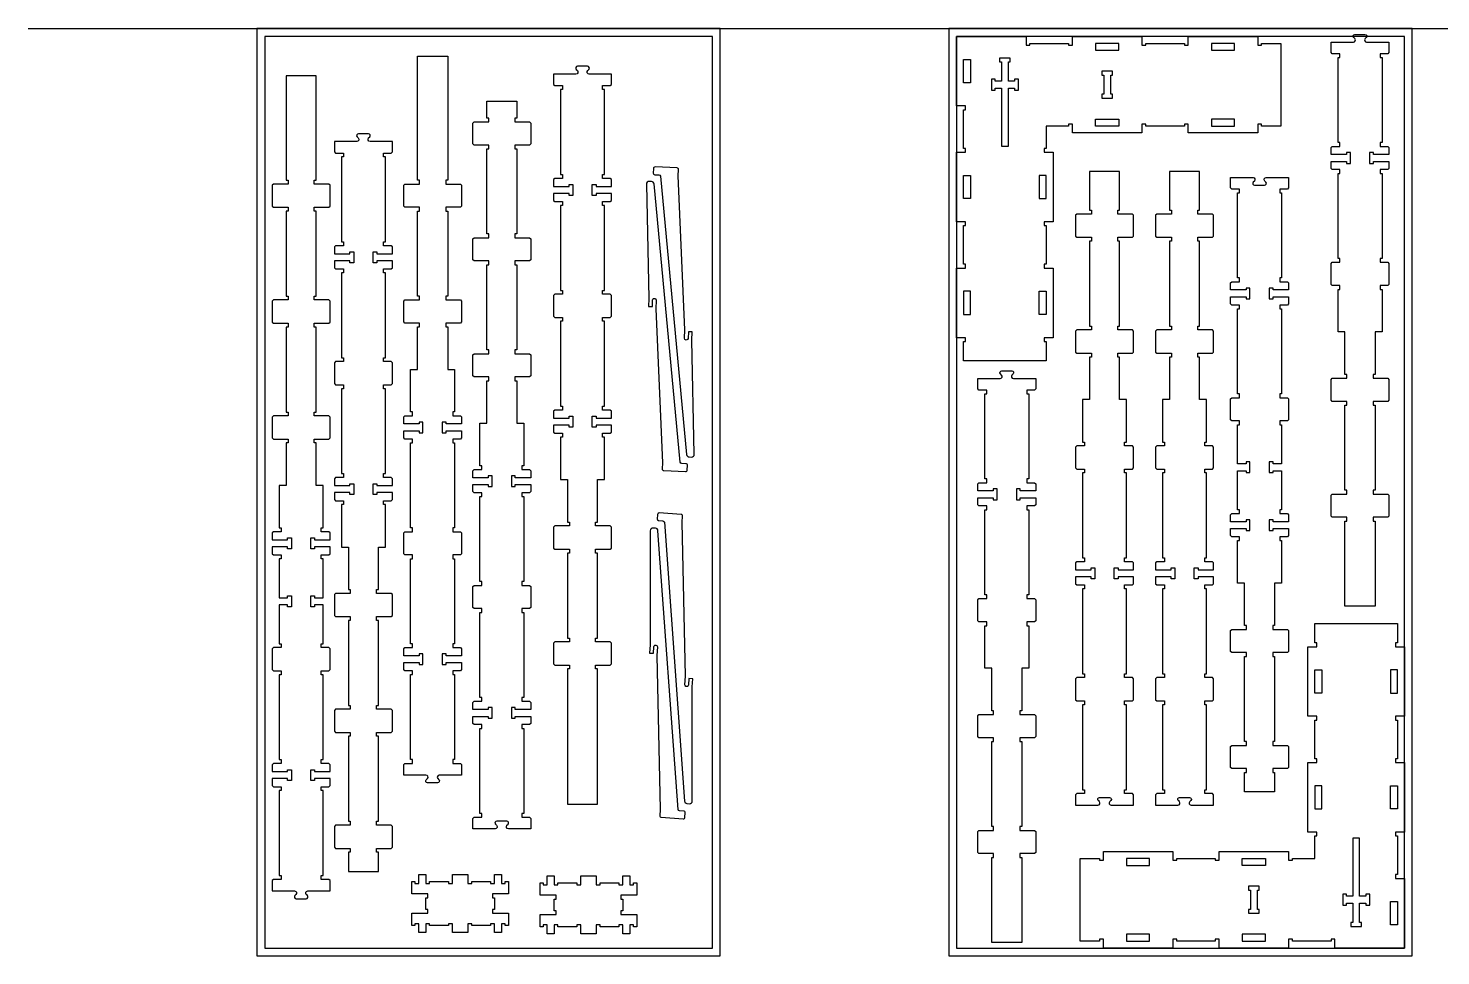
# Model space of a CAD drawing. Header units: inches. Extents: x -1745 to 48028, y -9858 to 20083.
# Drawn here: x 17034 to 20693, y 5994 to 8395 of the extents above; entities that cross this region are included whole.
import ezdxf

# ---------------------------------------------------------------- set-up
doc = ezdxf.new("R2010")
doc.units = ezdxf.units.IN
doc.header["$MEASUREMENT"] = 0
doc.header["$PDMODE"] = 34
doc.layers.add('TOP-CUT-OUTSIDE_24.500MM', color=7, linetype='Continuous', lineweight=25, true_color=0x00a2ff)

msp = doc.modelspace()

# ---------------------------------------------------------------- linework, layer by layer
msp.add_line((17033.7, 8394.1), (31373.4, 8394.1))
for points in [[(17626.1, 5994.1), (18826.1, 5994.1), (18826.1, 8394.1), (17626.1, 8394.1)], [(19418.6, 5994.1), (20618.6, 5994.1), (20618.6, 8394.1), (19418.6, 8394.1)], [(17646.1, 6014.1), (18806.1, 6014.1), (18806.1, 8374.1), (17646.1, 8374.1)], [(19670.6, 8142.1), (19670.6, 8084.1), (19665.6, 8084.1), (19665.6, 8074.1), (19688.6, 8074.1), (19688.6, 7894.1), (19665.6, 7894.1), (19665.6, 7884.1), (19670.6, 7884.1), (19670.6, 7784.1), (19665.6, 7784.1), (19665.6, 7774.1), (19688.6, 7774.1), (19688.6, 7594.1), (19665.6, 7594.1), (19665.6, 7584.1), (19670.6, 7584.1), (19670.6, 7534.1), (19456.6, 7534.1), (19456.6, 7584.1), (19461.6, 7584.1), (19461.6, 7594.1), (19438.6, 7594.1), (19438.6, 7774.1), (19461.6, 7774.1), (19461.6, 7784.1), (19456.6, 7784.1), (19456.6, 7884.1), (19461.6, 7884.1), (19461.6, 7894.1), (19438.6, 7894.1), (19438.6, 8074.1), (19461.6, 8074.1), (19461.6, 8084.1), (19456.6, 8084.1), (19456.6, 8184.1), (19461.6, 8184.1), (19461.6, 8194.1), (19438.6, 8194.1), (19438.6, 8374.1), (19618.6, 8374.1), (19618.6, 8351.1), (19628.6, 8351.1), (19628.6, 8356.1), (19728.6, 8356.1), (19728.6, 8351.1), (19738.6, 8351.1), (19738.6, 8374.1), (19918.6, 8374.1), (19918.6, 8351.1), (19928.6, 8351.1), (19928.6, 8356.1), (20028.6, 8356.1), (20028.6, 8351.1), (20038.6, 8351.1), (20038.6, 8374.1), (20218.6, 8374.1), (20218.6, 8351.1), (20228.6, 8351.1), (20228.6, 8356.1), (20278.6, 8356.1), (20278.6, 8142.1), (20228.6, 8142.1), (20228.6, 8147.1), (20218.6, 8147.1), (20218.6, 8124.1), (20038.6, 8124.1), (20038.6, 8147.1), (20028.6, 8147.1), (20028.6, 8142.1), (19928.6, 8142.1), (19928.6, 8147.1), (19918.6, 8147.1), (19918.6, 8124.1), (19738.6, 8124.1), (19738.6, 8147.1), (19728.6, 8147.1), (19728.6, 8142.1)], [(19438.6, 6014.1), (20598.6, 6014.1), (20598.6, 8374.1), (19438.6, 8374.1)], [(19528.6, 8235.1), (19538.6, 8235.1), (19538.6, 8240.1), (19554.6, 8240.1), (19554.6, 8090.1), (19572.6, 8090.1), (19572.6, 8240.1), (19588.6, 8240.1), (19588.6, 8235.1), (19598.6, 8235.1), (19598.6, 8263.1), (19588.6, 8263.1), (19588.6, 8258.1), (19572.6, 8258.1), (19572.6, 8308.1), (19577.6, 8308.1), (19577.6, 8318.1), (19549.6, 8318.1), (19549.6, 8308.1), (19554.6, 8308.1), (19554.6, 8258.1), (19538.6, 8258.1), (19538.6, 8263.1), (19528.6, 8263.1)], [(19842.6, 8214.1), (19842.6, 8224.1), (19837.6, 8224.1), (19837.6, 8274.1), (19842.6, 8274.1), (19842.6, 8284.1), (19814.6, 8284.1), (19814.6, 8274.1), (19819.6, 8274.1), (19819.6, 8224.1), (19814.6, 8224.1), (19814.6, 8214.1)], [(20366.6, 6246.1), (20366.6, 6304.1), (20371.6, 6304.1), (20371.6, 6314.1), (20348.6, 6314.1), (20348.6, 6494.1), (20371.6, 6494.1), (20371.6, 6504.1), (20366.6, 6504.1), (20366.6, 6604.1), (20371.6, 6604.1), (20371.6, 6614.1), (20348.6, 6614.1), (20348.6, 6794.1), (20371.6, 6794.1), (20371.6, 6804.1), (20366.6, 6804.1), (20366.6, 6854.1), (20580.6, 6854.1), (20580.6, 6804.1), (20575.6, 6804.1), (20575.6, 6794.1), (20598.6, 6794.1), (20598.6, 6614.1), (20575.6, 6614.1), (20575.6, 6604.1), (20580.6, 6604.1), (20580.6, 6504.1), (20575.6, 6504.1), (20575.6, 6494.1), (20598.6, 6494.1), (20598.6, 6314.1), (20575.6, 6314.1), (20575.6, 6304.1), (20580.6, 6304.1), (20580.6, 6204.1), (20575.6, 6204.1), (20575.6, 6194.1), (20598.6, 6194.1), (20598.6, 6014.1), (20418.6, 6014.1), (20418.6, 6037.1), (20408.6, 6037.1), (20408.6, 6032.1), (20308.6, 6032.1), (20308.6, 6037.1), (20298.6, 6037.1), (20298.6, 6014.1), (20118.6, 6014.1), (20118.6, 6037.1), (20108.6, 6037.1), (20108.6, 6032.1), (20008.6, 6032.1), (20008.6, 6037.1), (19998.6, 6037.1), (19998.6, 6014.1), (19818.6, 6014.1), (19818.6, 6037.1), (19808.6, 6037.1), (19808.6, 6032.1), (19758.6, 6032.1), (19758.6, 6246.1), (19808.6, 6246.1), (19808.6, 6241.1), (19818.6, 6241.1), (19818.6, 6264.1), (19998.6, 6264.1), (19998.6, 6241.1), (20008.6, 6241.1), (20008.6, 6246.1), (20108.6, 6246.1), (20108.6, 6241.1), (20118.6, 6241.1), (20118.6, 6264.1), (20298.6, 6264.1), (20298.6, 6241.1), (20308.6, 6241.1), (20308.6, 6246.1)], [(20508.6, 6153.1), (20498.6, 6153.1), (20498.6, 6148.1), (20482.6, 6148.1), (20482.6, 6298.1), (20464.6, 6298.1), (20464.6, 6148.1), (20448.6, 6148.1), (20448.6, 6153.1), (20438.6, 6153.1), (20438.6, 6125.1), (20448.6, 6125.1), (20448.6, 6130.1), (20464.6, 6130.1), (20464.6, 6080.1), (20459.6, 6080.1), (20459.6, 6070.1), (20487.6, 6070.1), (20487.6, 6080.1), (20482.6, 6080.1), (20482.6, 6130.1), (20498.6, 6130.1), (20498.6, 6125.1), (20508.6, 6125.1)], [(20194.6, 6174.1), (20194.6, 6164.1), (20199.6, 6164.1), (20199.6, 6114.1), (20194.6, 6114.1), (20194.6, 6104.1), (20222.6, 6104.1), (20222.6, 6114.1), (20217.6, 6114.1), (20217.6, 6164.1), (20222.6, 6164.1), (20222.6, 6174.1)]]:
    msp.add_lwpolyline(points, close=True)
for points in [[(20431.5, 8019.2), (20431.5, 8029.2), (20411.5, 8029.2), (20408.5, 8032.2), (20408.5, 8050.2), (20448.5, 8050.2), (20448.5, 8045.2), (20458.5, 8045.2), (20458.5, 8073.2), (20448.5, 8073.2), (20448.5, 8068.2), (20408.5, 8068.2), (20408.5, 8086.2), (20411.5, 8089.2), (20431.5, 8089.2), (20431.5, 8099.2), (20426.5, 8099.2), (20426.5, 8319.2), (20431.5, 8319.2), (20431.5, 8329.2), (20411.5, 8329.2), (20408.5, 8332.2), (20408.5, 8359.2), (20466.3, 8359.2, 0.668179), (20470.1, 8368.2), (20467.1, 8371.1, -0.668179), (20470.5, 8379.3), (20496.4, 8379.3, -0.668179), (20499.8, 8371.1), (20496.9, 8368.2, 0.668179), (20500.6, 8359.2), (20558.5, 8359.2), (20558.5, 8332.2), (20555.5, 8329.2), (20535.5, 8329.2), (20535.5, 8319.2), (20540.5, 8319.2), (20540.5, 8099.2), (20535.5, 8099.2), (20535.5, 8089.2), (20555.5, 8089.2), (20558.5, 8086.2), (20558.5, 8068.2), (20518.5, 8068.2), (20518.5, 8073.2), (20508.5, 8073.2), (20508.5, 8045.2), (20518.5, 8045.2), (20518.5, 8050.2), (20558.5, 8050.2), (20558.5, 8032.2), (20555.5, 8029.2), (20535.5, 8029.2), (20535.5, 8019.2), (20540.5, 8019.2), (20540.5, 7799.2), (20535.5, 7799.2), (20535.5, 7789.2), (20555.5, 7789.2), (20558.5, 7786.2), (20558.5, 7732.2), (20555.5, 7729.2), (20535.5, 7729.2), (20535.5, 7719.2), (20540.5, 7719.2), (20540.5, 7609.2), (20522.5, 7609.2), (20522.5, 7499.2), (20517.5, 7499.2), (20517.5, 7489.2), (20555.5, 7489.2), (20558.5, 7486.2), (20558.5, 7432.2), (20555.5, 7429.2), (20517.5, 7429.2), (20517.5, 7419.2), (20522.5, 7419.2), (20522.5, 7199.2), (20517.5, 7199.2), (20517.5, 7189.2), (20555.5, 7189.2), (20558.5, 7186.2), (20558.5, 7132.2), (20555.5, 7129.2), (20517.5, 7129.2), (20517.5, 7119.2), (20522.5, 7119.2), (20522.5, 6899.2), (20444.5, 6899.2), (20444.5, 7119.2), (20449.5, 7119.2), (20449.5, 7129.2), (20411.5, 7129.2), (20408.5, 7132.2), (20408.5, 7186.2), (20411.5, 7189.2), (20449.5, 7189.2), (20449.5, 7199.2), (20444.5, 7199.2), (20444.5, 7419.2), (20449.5, 7419.2), (20449.5, 7429.2), (20411.5, 7429.2), (20408.5, 7432.2), (20408.5, 7486.2), (20411.5, 7489.2), (20449.5, 7489.2), (20449.5, 7499.2), (20444.5, 7499.2), (20444.5, 7609.2), (20426.5, 7609.2), (20426.5, 7719.2), (20431.5, 7719.2), (20431.5, 7729.2), (20411.5, 7729.2), (20408.5, 7732.2), (20408.5, 7786.2), (20411.5, 7789.2), (20431.5, 7789.2), (20431.5, 7799.2), (20426.5, 7799.2), (20426.5, 8019.2)], [(18064.8, 6449.9), (18067.8, 6452.8, 0.668179), (18064, 6461.8), (18006.2, 6461.8), (18006.2, 6488.8), (18009.2, 6491.8), (18029.2, 6491.8), (18029.2, 6501.8), (18024.2, 6501.8), (18024.2, 6721.8), (18029.2, 6721.8), (18029.2, 6731.8), (18009.2, 6731.8), (18006.2, 6734.8), (18006.2, 6752.8), (18046.2, 6752.8), (18046.2, 6747.8), (18056.2, 6747.8), (18056.2, 6775.8), (18046.2, 6775.8), (18046.2, 6770.8), (18006.2, 6770.8), (18006.2, 6788.8), (18009.2, 6791.8), (18029.2, 6791.8), (18029.2, 6801.8), (18024.2, 6801.8), (18024.2, 7021.8), (18029.2, 7021.8), (18029.2, 7031.8), (18009.2, 7031.8), (18006.2, 7034.8), (18006.2, 7088.8), (18009.2, 7091.8), (18029.2, 7091.8), (18029.2, 7101.8), (18024.2, 7101.8), (18024.2, 7321.8), (18029.2, 7321.8), (18029.2, 7331.8), (18009.2, 7331.8), (18006.2, 7334.8), (18006.2, 7352.8), (18046.2, 7352.8), (18046.2, 7347.8), (18056.2, 7347.8), (18056.2, 7375.8), (18046.2, 7375.8), (18046.2, 7370.8), (18006.2, 7370.8), (18006.2, 7388.8), (18009.2, 7391.8), (18029.2, 7391.8), (18029.2, 7401.8), (18024.2, 7401.8), (18024.2, 7511.8), (18042.2, 7511.8), (18042.2, 7621.8), (18047.2, 7621.8), (18047.2, 7631.8), (18009.2, 7631.8), (18006.2, 7634.8), (18006.2, 7688.8), (18009.2, 7691.8), (18047.2, 7691.8), (18047.2, 7701.8), (18042.2, 7701.8), (18042.2, 7921.8), (18047.2, 7921.8), (18047.2, 7931.8), (18009.2, 7931.8), (18006.2, 7934.8), (18006.2, 7988.8), (18009.2, 7991.8), (18047.2, 7991.8), (18047.2, 8001.8), (18042.2, 8001.8), (18042.2, 8322.6), (18120.2, 8322.6), (18120.2, 8001.8), (18115.2, 8001.8), (18115.2, 7991.8), (18153.2, 7991.8), (18156.2, 7988.8), (18156.2, 7934.8), (18153.2, 7931.8), (18115.2, 7931.8), (18115.2, 7921.8), (18120.2, 7921.8), (18120.2, 7701.8), (18115.2, 7701.8), (18115.2, 7691.8), (18153.2, 7691.8), (18156.2, 7688.8), (18156.2, 7634.8), (18153.2, 7631.8), (18115.2, 7631.8), (18115.2, 7621.8), (18120.2, 7621.8), (18120.2, 7511.8), (18138.2, 7511.8), (18138.2, 7401.8), (18133.2, 7401.8), (18133.2, 7391.8), (18153.2, 7391.8), (18156.2, 7388.8), (18156.2, 7370.8), (18116.2, 7370.8), (18116.2, 7375.8), (18106.2, 7375.8), (18106.2, 7347.8), (18116.2, 7347.8), (18116.2, 7352.8), (18156.2, 7352.8), (18156.2, 7334.8), (18153.2, 7331.8), (18133.2, 7331.8), (18133.2, 7321.8), (18138.2, 7321.8), (18138.2, 7101.8), (18133.2, 7101.8), (18133.2, 7091.8), (18153.2, 7091.8), (18156.2, 7088.8), (18156.2, 7034.8), (18153.2, 7031.8), (18133.2, 7031.8), (18133.2, 7021.8), (18138.2, 7021.8), (18138.2, 6801.8), (18133.2, 6801.8), (18133.2, 6791.8), (18153.2, 6791.8), (18156.2, 6788.8), (18156.2, 6770.8), (18116.2, 6770.8), (18116.2, 6775.8), (18106.2, 6775.8), (18106.2, 6747.8), (18116.2, 6747.8), (18116.2, 6752.8), (18156.2, 6752.8), (18156.2, 6734.8), (18153.2, 6731.8), (18133.2, 6731.8), (18133.2, 6721.8), (18138.2, 6721.8), (18138.2, 6501.8), (18133.2, 6501.8), (18133.2, 6491.8), (18153.2, 6491.8), (18156.2, 6488.8), (18156.2, 6461.8), (18098.3, 6461.8, 0.668179), (18094.6, 6452.8), (18097.5, 6449.9, -0.668179), (18094.1, 6441.7), (18068.2, 6441.7, -0.668179)], [(17688.6, 6501.7), (17688.6, 6491.7), (17668.6, 6491.7), (17665.6, 6488.7), (17665.6, 6470.7), (17705.6, 6470.7), (17705.6, 6475.7), (17715.6, 6475.7), (17715.6, 6447.7), (17705.6, 6447.7), (17705.6, 6452.7), (17665.6, 6452.7), (17665.6, 6434.7), (17668.6, 6431.7), (17688.6, 6431.7), (17688.6, 6421.7), (17683.6, 6421.7), (17683.6, 6201.7), (17688.6, 6201.7), (17688.6, 6191.7), (17668.6, 6191.7), (17665.6, 6188.7), (17665.6, 6161.7), (17723.5, 6161.7, -0.668179), (17727.2, 6152.7), (17724.3, 6149.8, 0.668179), (17727.7, 6141.6), (17753.6, 6141.6, 0.668179), (17757, 6149.8), (17754, 6152.7, -0.668179), (17757.8, 6161.7), (17815.6, 6161.7), (17815.6, 6188.7), (17812.6, 6191.7), (17792.6, 6191.7), (17792.6, 6201.7), (17797.6, 6201.7), (17797.6, 6421.7), (17792.6, 6421.7), (17792.6, 6431.7), (17812.6, 6431.7), (17815.6, 6434.7), (17815.6, 6452.7), (17775.6, 6452.7), (17775.6, 6447.7), (17765.6, 6447.7), (17765.6, 6475.7), (17775.6, 6475.7), (17775.6, 6470.7), (17815.6, 6470.7), (17815.6, 6488.7), (17812.6, 6491.7), (17792.6, 6491.7), (17792.6, 6501.7), (17797.6, 6501.7), (17797.6, 6602.7), (17797.6, 6620.7), (17797.6, 6721.7), (17792.6, 6721.7), (17792.6, 6731.7), (17812.6, 6731.7), (17815.6, 6734.7), (17815.6, 6788.7), (17812.6, 6791.7), (17792.6, 6791.7), (17792.6, 6801.7), (17797.6, 6801.7), (17797.6, 6902.7), (17775.6, 6902.7), (17775.6, 6897.7), (17765.6, 6897.7), (17765.6, 6925.7), (17775.6, 6925.7), (17775.6, 6920.7), (17797.6, 6920.7), (17797.6, 7021.7), (17792.6, 7021.7), (17792.6, 7031.7), (17812.6, 7031.7), (17815.6, 7034.7), (17815.6, 7052.7), (17775.6, 7052.7), (17775.6, 7047.7), (17765.6, 7047.7), (17765.6, 7075.7), (17775.6, 7075.7), (17775.6, 7070.7), (17815.6, 7070.7), (17815.6, 7088.7), (17812.6, 7091.7), (17792.6, 7091.7), (17792.6, 7101.7), (17797.6, 7101.7), (17797.6, 7211.7), (17779.6, 7211.7), (17779.6, 7321.7), (17774.6, 7321.7), (17774.6, 7331.7), (17812.6, 7331.7), (17815.6, 7334.7), (17815.6, 7388.7), (17812.6, 7391.7), (17774.6, 7391.7), (17774.6, 7401.7), (17779.6, 7401.7), (17779.6, 7621.7), (17774.6, 7621.7), (17774.6, 7631.7), (17812.6, 7631.7), (17815.6, 7634.7), (17815.6, 7688.7), (17812.6, 7691.7), (17774.6, 7691.7), (17774.6, 7701.7), (17779.6, 7701.7), (17779.6, 7921.7), (17774.6, 7921.7), (17774.6, 7931.7), (17812.6, 7931.7), (17815.6, 7934.7), (17815.6, 7988.7), (17812.6, 7991.7), (17774.6, 7991.7), (17774.6, 8001.7), (17779.6, 8001.7), (17779.6, 8271.7), (17701.6, 8271.7), (17701.6, 8001.7), (17706.6, 8001.7), (17706.6, 7991.7), (17668.6, 7991.7), (17665.6, 7988.7), (17665.6, 7934.7), (17668.6, 7931.7), (17706.6, 7931.7), (17706.6, 7921.7), (17701.6, 7921.7), (17701.6, 7701.7), (17706.6, 7701.7), (17706.6, 7691.7), (17668.6, 7691.7), (17665.6, 7688.7), (17665.6, 7634.7), (17668.6, 7631.7), (17706.6, 7631.7), (17706.6, 7621.7), (17701.6, 7621.7), (17701.6, 7401.7), (17706.6, 7401.7), (17706.6, 7391.7), (17668.6, 7391.7), (17665.6, 7388.7), (17665.6, 7334.7), (17668.6, 7331.7), (17706.6, 7331.7), (17706.6, 7321.7), (17701.6, 7321.7), (17701.6, 7211.7), (17683.6, 7211.7), (17683.6, 7101.7), (17688.6, 7101.7), (17688.6, 7091.7), (17668.6, 7091.7), (17665.6, 7088.7), (17665.6, 7070.7), (17705.6, 7070.7), (17705.6, 7075.7), (17715.6, 7075.7), (17715.6, 7047.7), (17705.6, 7047.7), (17705.6, 7052.7), (17665.6, 7052.7), (17665.6, 7034.7), (17668.6, 7031.7), (17688.6, 7031.7), (17688.6, 7021.7), (17683.6, 7021.7), (17683.6, 6920.7), (17705.6, 6920.7), (17705.6, 6925.7), (17715.6, 6925.7), (17715.6, 6897.7), (17705.6, 6897.7), (17705.6, 6902.7), (17683.6, 6902.7), (17683.6, 6801.7), (17688.6, 6801.7), (17688.6, 6791.7), (17668.6, 6791.7), (17665.6, 6788.7), (17665.6, 6734.7), (17668.6, 6731.7), (17688.6, 6731.7), (17688.6, 6721.7), (17683.6, 6721.7), (17683.6, 6620.7), (17683.6, 6602.7), (17683.6, 6501.7)], [(18544.5, 8276.6), (18486.7, 8276.6, -0.668179), (18482.9, 8285.6), (18485.9, 8288.5, 0.668179), (18482.5, 8296.6), (18456.6, 8296.6, 0.668179), (18453.2, 8288.5), (18456.1, 8285.6, -0.668179), (18452.4, 8276.6), (18394.5, 8276.6), (18394.5, 8249.6), (18397.5, 8246.6), (18417.5, 8246.6), (18417.5, 8236.6), (18412.5, 8236.6), (18412.5, 8016.6), (18417.5, 8016.6), (18417.5, 8006.6), (18397.5, 8006.6), (18394.5, 8003.6), (18394.5, 7985.6), (18434.5, 7985.6), (18434.5, 7990.6), (18444.5, 7990.6), (18444.5, 7962.6), (18434.5, 7962.6), (18434.5, 7967.6), (18394.5, 7967.6), (18394.5, 7949.6), (18397.5, 7946.6), (18417.5, 7946.6), (18417.5, 7936.6), (18412.5, 7936.6), (18412.5, 7716.6), (18417.5, 7716.6), (18417.5, 7706.6), (18397.5, 7706.6), (18394.5, 7703.6), (18394.5, 7649.6), (18397.5, 7646.6), (18417.5, 7646.6), (18417.5, 7636.6), (18412.5, 7636.6), (18412.5, 7416.6), (18417.5, 7416.6), (18417.5, 7406.6), (18397.5, 7406.6), (18394.5, 7403.6), (18394.5, 7385.6), (18434.5, 7385.6), (18434.5, 7390.6), (18444.5, 7390.6), (18444.5, 7362.6), (18434.5, 7362.6), (18434.5, 7367.6), (18394.5, 7367.6), (18394.5, 7349.6), (18397.5, 7346.6), (18417.5, 7346.6), (18417.5, 7336.6), (18412.5, 7336.6), (18412.5, 7226.6), (18430.5, 7226.6), (18430.5, 7116.6), (18435.5, 7116.6), (18435.5, 7106.6), (18397.5, 7106.6), (18394.5, 7103.6), (18394.5, 7049.6), (18397.5, 7046.6), (18435.5, 7046.6), (18435.5, 7036.6), (18430.5, 7036.6), (18430.5, 6816.6), (18435.5, 6816.6), (18435.5, 6806.6), (18397.5, 6806.6), (18394.5, 6803.6), (18394.5, 6749.6), (18397.5, 6746.6), (18435.5, 6746.6), (18435.5, 6736.6), (18430.5, 6736.6), (18430.5, 6386.6), (18508.5, 6386.6), (18508.5, 6736.6), (18503.5, 6736.6), (18503.5, 6746.6), (18541.5, 6746.6), (18544.5, 6749.6), (18544.5, 6803.6), (18541.5, 6806.6), (18503.5, 6806.6), (18503.5, 6816.6), (18508.5, 6816.6), (18508.5, 7036.6), (18503.5, 7036.6), (18503.5, 7046.6), (18541.5, 7046.6), (18544.5, 7049.6), (18544.5, 7103.6), (18541.5, 7106.6), (18503.5, 7106.6), (18503.5, 7116.6), (18508.5, 7116.6), (18508.5, 7226.6), (18526.5, 7226.6), (18526.5, 7336.6), (18521.5, 7336.6), (18521.5, 7346.6), (18541.5, 7346.6), (18544.5, 7349.6), (18544.5, 7367.6), (18504.5, 7367.6), (18504.5, 7362.6), (18494.5, 7362.6), (18494.5, 7390.6), (18504.5, 7390.6), (18504.5, 7385.6), (18544.5, 7385.6), (18544.5, 7403.6), (18541.5, 7406.6), (18521.5, 7406.6), (18521.5, 7416.6), (18526.5, 7416.6), (18526.5, 7636.6), (18521.5, 7636.6), (18521.5, 7646.6), (18541.5, 7646.6), (18544.5, 7649.6), (18544.5, 7703.6), (18541.5, 7706.6), (18521.5, 7706.6), (18521.5, 7716.6), (18526.5, 7716.6), (18526.5, 7936.6), (18521.5, 7936.6), (18521.5, 7946.6), (18541.5, 7946.6), (18544.5, 7949.6), (18544.5, 7967.6), (18504.5, 7967.6), (18504.5, 7962.6), (18494.5, 7962.6), (18494.5, 7990.6), (18504.5, 7990.6), (18504.5, 7985.6), (18544.5, 7985.6), (18544.5, 8003.6), (18541.5, 8006.6), (18521.5, 8006.6), (18521.5, 8016.6), (18526.5, 8016.6), (18526.5, 8236.6), (18521.5, 8236.6), (18521.5, 8246.6), (18541.5, 8246.6), (18544.5, 8249.6)], [(18294.4, 8152.7), (18332.4, 8152.7), (18335.4, 8149.7), (18335.4, 8095.7), (18332.4, 8092.7), (18294.4, 8092.7), (18294.4, 8082.7), (18299.4, 8082.7), (18299.4, 7862.7), (18294.4, 7862.7), (18294.4, 7852.7), (18332.4, 7852.7), (18335.4, 7849.7), (18335.4, 7795.7), (18332.4, 7792.7), (18294.4, 7792.7), (18294.4, 7782.7), (18299.4, 7782.7), (18299.4, 7562.7), (18294.4, 7562.7), (18294.4, 7552.7), (18332.4, 7552.7), (18335.4, 7549.7), (18335.4, 7495.7), (18332.4, 7492.7), (18294.4, 7492.7), (18294.4, 7482.7), (18299.4, 7482.7), (18299.4, 7372.7), (18317.4, 7372.7), (18317.4, 7262.7), (18312.4, 7262.7), (18312.4, 7252.7), (18332.4, 7252.7), (18335.4, 7249.7), (18335.4, 7231.7), (18295.4, 7231.7), (18295.4, 7236.7), (18285.4, 7236.7), (18285.4, 7208.7), (18295.4, 7208.7), (18295.4, 7213.7), (18335.4, 7213.7), (18335.4, 7195.7), (18332.4, 7192.7), (18312.4, 7192.7), (18312.4, 7182.7), (18317.4, 7182.7), (18317.4, 6962.7), (18312.4, 6962.7), (18312.4, 6952.7), (18332.4, 6952.7), (18335.4, 6949.7), (18335.4, 6895.7), (18332.4, 6892.7), (18312.4, 6892.7), (18312.4, 6882.7), (18317.4, 6882.7), (18317.4, 6662.7), (18312.4, 6662.7), (18312.4, 6652.7), (18332.4, 6652.7), (18335.4, 6649.7), (18335.4, 6631.7), (18295.4, 6631.7), (18295.4, 6636.7), (18285.4, 6636.7), (18285.4, 6608.7), (18295.4, 6608.7), (18295.4, 6613.7), (18335.4, 6613.7), (18335.4, 6595.7), (18332.4, 6592.7), (18312.4, 6592.7), (18312.4, 6582.7), (18317.4, 6582.7), (18317.4, 6362.7), (18312.4, 6362.7), (18312.4, 6352.7), (18332.4, 6352.7), (18335.4, 6349.7), (18335.4, 6322.7), (18277.5, 6322.7, -0.668179), (18273.8, 6331.7), (18276.7, 6334.7, 0.668179), (18273.3, 6342.8), (18247.4, 6342.8, 0.668179), (18244, 6334.7), (18247, 6331.7, -0.668179), (18243.2, 6322.7), (18185.4, 6322.7), (18185.4, 6349.7), (18188.4, 6352.7), (18208.4, 6352.7), (18208.4, 6362.7), (18203.4, 6362.7), (18203.4, 6582.7), (18208.4, 6582.7), (18208.4, 6592.7), (18188.4, 6592.7), (18185.4, 6595.7), (18185.4, 6613.7), (18225.4, 6613.7), (18225.4, 6608.7), (18235.4, 6608.7), (18235.4, 6636.7), (18225.4, 6636.7), (18225.4, 6631.7), (18185.4, 6631.7), (18185.4, 6649.7), (18188.4, 6652.7), (18208.4, 6652.7), (18208.4, 6662.7), (18203.4, 6662.7), (18203.4, 6882.7), (18208.4, 6882.7), (18208.4, 6892.7), (18188.4, 6892.7), (18185.4, 6895.7), (18185.4, 6949.7), (18188.4, 6952.7), (18208.4, 6952.7), (18208.4, 6962.7), (18203.4, 6962.7), (18203.4, 7182.7), (18208.4, 7182.7), (18208.4, 7192.7), (18188.4, 7192.7), (18185.4, 7195.7), (18185.4, 7213.7), (18225.4, 7213.7), (18225.4, 7208.7), (18235.4, 7208.7), (18235.4, 7236.7), (18225.4, 7236.7), (18225.4, 7231.7), (18185.4, 7231.7), (18185.4, 7249.7), (18188.4, 7252.7), (18208.4, 7252.7), (18208.4, 7262.7), (18203.4, 7262.7), (18203.4, 7372.7), (18221.4, 7372.7), (18221.4, 7482.7), (18226.4, 7482.7), (18226.4, 7492.7), (18188.4, 7492.7), (18185.4, 7495.7), (18185.4, 7549.7), (18188.4, 7552.7), (18226.4, 7552.7), (18226.4, 7562.7), (18221.4, 7562.7), (18221.4, 7782.7), (18226.4, 7782.7), (18226.4, 7792.7), (18188.4, 7792.7), (18185.4, 7795.7), (18185.4, 7849.7), (18188.4, 7852.7), (18226.4, 7852.7), (18226.4, 7862.7), (18221.4, 7862.7), (18221.4, 8082.7), (18226.4, 8082.7), (18226.4, 8092.7), (18188.4, 8092.7), (18185.4, 8095.7), (18185.4, 8149.7), (18188.4, 8152.7), (18226.4, 8152.7), (18226.4, 8162.7), (18221.4, 8162.7), (18221.4, 8206.7), (18299.4, 8206.7), (18299.4, 8162.7), (18294.4, 8162.7)], [(17850, 7232.1), (17830, 7232.1), (17827, 7229.1), (17827, 7211.1), (17867, 7211.1), (17867, 7216.1), (17877, 7216.1), (17877, 7188.1), (17867, 7188.1), (17867, 7193.1), (17827, 7193.1), (17827, 7175.1), (17830, 7172.1), (17850, 7172.1), (17850, 7162.1), (17845, 7162.1), (17845, 7052.1), (17863, 7052.1), (17863, 6942.1), (17868, 6942.1), (17868, 6932.1), (17830, 6932.1), (17827, 6929.1), (17827, 6875.1), (17830, 6872.1), (17868, 6872.1), (17868, 6862.1), (17863, 6862.1), (17863, 6642.1), (17868, 6642.1), (17868, 6632.1), (17830, 6632.1), (17827, 6629.1), (17827, 6575.1), (17830, 6572.1), (17868, 6572.1), (17868, 6562.1), (17863, 6562.1), (17863, 6342.1), (17868, 6342.1), (17868, 6332.1), (17830, 6332.1), (17827, 6329.1), (17827, 6275.1), (17830, 6272.1), (17868, 6272.1), (17868, 6262.1), (17863, 6262.1), (17863, 6212.1), (17941, 6212.1), (17941, 6262.1), (17936, 6262.1), (17936, 6272.1), (17974, 6272.1), (17977, 6275.1), (17977, 6329.1), (17974, 6332.1), (17936, 6332.1), (17936, 6342.1), (17941, 6342.1), (17941, 6562.1), (17936, 6562.1), (17936, 6572.1), (17974, 6572.1), (17977, 6575.1), (17977, 6629.1), (17974, 6632.1), (17936, 6632.1), (17936, 6642.1), (17941, 6642.1), (17941, 6862.1), (17936, 6862.1), (17936, 6872.1), (17974, 6872.1), (17977, 6875.1), (17977, 6929.1), (17974, 6932.1), (17936, 6932.1), (17936, 6942.1), (17941, 6942.1), (17941, 7052.1), (17959, 7052.1), (17959, 7162.1), (17954, 7162.1), (17954, 7172.1), (17974, 7172.1), (17977, 7175.1), (17977, 7193.1), (17937, 7193.1), (17937, 7188.1), (17927, 7188.1), (17927, 7216.1), (17937, 7216.1), (17937, 7211.1), (17977, 7211.1), (17977, 7229.1), (17974, 7232.1), (17954, 7232.1), (17954, 7242.1), (17959, 7242.1), (17959, 7462.1), (17954, 7462.1), (17954, 7472.1), (17974, 7472.1), (17977, 7475.1), (17977, 7529.1), (17974, 7532.1), (17954, 7532.1), (17954, 7542.1), (17959, 7542.1), (17959, 7762.1), (17954, 7762.1), (17954, 7772.1), (17974, 7772.1), (17977, 7775.1), (17977, 7793.1), (17937, 7793.1), (17937, 7788.1), (17927, 7788.1), (17927, 7816.1), (17937, 7816.1), (17937, 7811.1), (17977, 7811.1), (17977, 7829.1), (17974, 7832.1), (17954, 7832.1), (17954, 7842.1), (17959, 7842.1), (17959, 8062.1), (17954, 8062.1), (17954, 8072.1), (17974, 8072.1), (17977, 8075.1), (17977, 8102.1), (17919.1, 8102.1, -0.668179), (17915.4, 8111.1), (17918.3, 8114, 0.668179), (17914.9, 8122.2), (17889, 8122.2, 0.668179), (17885.6, 8114), (17888.6, 8111.1, -0.668179), (17884.8, 8102.1), (17827, 8102.1), (17827, 8075.1), (17830, 8072.1), (17850, 8072.1), (17850, 8062.1), (17845, 8062.1), (17845, 7842.1), (17850, 7842.1), (17850, 7832.1), (17830, 7832.1), (17827, 7829.1), (17827, 7811.1), (17867, 7811.1), (17867, 7816.1), (17877, 7816.1), (17877, 7788.1), (17867, 7788.1), (17867, 7793.1), (17827, 7793.1), (17827, 7775.1), (17830, 7772.1), (17850, 7772.1), (17850, 7762.1), (17845, 7762.1), (17845, 7542.1), (17850, 7542.1), (17850, 7532.1), (17830, 7532.1), (17827, 7529.1), (17827, 7475.1), (17830, 7472.1), (17850, 7472.1), (17850, 7462.1), (17845, 7462.1), (17845, 7242.1), (17850, 7242.1)], [(19749.8, 7914), (19746.8, 7911), (19746.8, 7857), (19749.8, 7854), (19787.8, 7854), (19787.8, 7844), (19782.8, 7844), (19782.8, 7624), (19787.8, 7624), (19787.8, 7614), (19749.8, 7614), (19746.8, 7611), (19746.8, 7557), (19749.8, 7554), (19787.8, 7554), (19787.8, 7544), (19782.8, 7544), (19782.8, 7434), (19764.8, 7434), (19764.8, 7324), (19769.8, 7324), (19769.8, 7314), (19749.8, 7314), (19746.8, 7311), (19746.8, 7257), (19749.8, 7254), (19769.8, 7254), (19769.8, 7244), (19764.8, 7244), (19764.8, 7024), (19769.8, 7024), (19769.8, 7014), (19749.8, 7014), (19746.8, 7011), (19746.8, 6993), (19786.8, 6993), (19786.8, 6998), (19796.8, 6998), (19796.8, 6970), (19786.8, 6970), (19786.8, 6975), (19746.8, 6975), (19746.8, 6957), (19749.8, 6954), (19769.8, 6954), (19769.8, 6944), (19764.8, 6944), (19764.8, 6724), (19769.8, 6724), (19769.8, 6714), (19749.8, 6714), (19746.8, 6711), (19746.8, 6657), (19749.8, 6654), (19769.8, 6654), (19769.8, 6644), (19764.8, 6644), (19764.8, 6424), (19769.8, 6424), (19769.8, 6414), (19749.8, 6414), (19746.8, 6411), (19746.8, 6384), (19804.7, 6384, 0.668179), (19808.4, 6393), (19805.5, 6396, -0.668179), (19808.9, 6404.1), (19834.8, 6404.1, -0.668179), (19838.2, 6396), (19835.2, 6393, 0.668179), (19839, 6384), (19896.8, 6384), (19896.8, 6411), (19893.8, 6414), (19873.8, 6414), (19873.8, 6424), (19878.8, 6424), (19878.8, 6644), (19873.8, 6644), (19873.8, 6654), (19893.8, 6654), (19896.8, 6657), (19896.8, 6711), (19893.8, 6714), (19873.8, 6714), (19873.8, 6724), (19878.8, 6724), (19878.8, 6944), (19873.8, 6944), (19873.8, 6954), (19893.8, 6954), (19896.8, 6957), (19896.8, 6975), (19856.8, 6975), (19856.8, 6970), (19846.8, 6970), (19846.8, 6998), (19856.8, 6998), (19856.8, 6993), (19896.8, 6993), (19896.8, 7011), (19893.8, 7014), (19873.8, 7014), (19873.8, 7024), (19878.8, 7024), (19878.8, 7244), (19873.8, 7244), (19873.8, 7254), (19893.8, 7254), (19896.8, 7257), (19896.8, 7311), (19893.8, 7314), (19873.8, 7314), (19873.8, 7324), (19878.8, 7324), (19878.8, 7434), (19860.8, 7434), (19860.8, 7544), (19855.8, 7544), (19855.8, 7554), (19893.8, 7554), (19896.8, 7557), (19896.8, 7611), (19893.8, 7614), (19855.8, 7614), (19855.8, 7624), (19860.8, 7624), (19860.8, 7844), (19855.8, 7844), (19855.8, 7854), (19893.8, 7854), (19896.8, 7857), (19896.8, 7911), (19893.8, 7914), (19855.8, 7914), (19855.8, 7924), (19860.8, 7924), (19860.8, 8024), (19782.8, 8024), (19782.8, 7924), (19787.8, 7924), (19787.8, 7914)], [(19995.1, 7914), (19957.1, 7914), (19954.1, 7911), (19954.1, 7857), (19957.1, 7854), (19995.1, 7854), (19995.1, 7844), (19990.1, 7844), (19990.1, 7624), (19995.1, 7624), (19995.1, 7614), (19957.1, 7614), (19954.1, 7611), (19954.1, 7557), (19957.1, 7554), (19995.1, 7554), (19995.1, 7544), (19990.1, 7544), (19990.1, 7434), (19972.1, 7434), (19972.1, 7324), (19977.1, 7324), (19977.1, 7314), (19957.1, 7314), (19954.1, 7311), (19954.1, 7257), (19957.1, 7254), (19977.1, 7254), (19977.1, 7244), (19972.1, 7244), (19972.1, 7024), (19977.1, 7024), (19977.1, 7014), (19957.1, 7014), (19954.1, 7011), (19954.1, 6993), (19994.1, 6993), (19994.1, 6998), (20004.1, 6998), (20004.1, 6970), (19994.1, 6970), (19994.1, 6975), (19954.1, 6975), (19954.1, 6957), (19957.1, 6954), (19977.1, 6954), (19977.1, 6944), (19972.1, 6944), (19972.1, 6724), (19977.1, 6724), (19977.1, 6714), (19957.1, 6714), (19954.1, 6711), (19954.1, 6657), (19957.1, 6654), (19977.1, 6654), (19977.1, 6644), (19972.1, 6644), (19972.1, 6424), (19977.1, 6424), (19977.1, 6414), (19957.1, 6414), (19954.1, 6411), (19954.1, 6384), (20012, 6384, 0.668179), (20015.7, 6393), (20012.8, 6396, -0.668179), (20016.1, 6404.1), (20042.1, 6404.1, -0.668179), (20045.4, 6396), (20042.5, 6393, 0.668179), (20046.2, 6384), (20104.1, 6384), (20104.1, 6411), (20101.1, 6414), (20081.1, 6414), (20081.1, 6424), (20086.1, 6424), (20086.1, 6644), (20081.1, 6644), (20081.1, 6654), (20101.1, 6654), (20104.1, 6657), (20104.1, 6711), (20101.1, 6714), (20081.1, 6714), (20081.1, 6724), (20086.1, 6724), (20086.1, 6944), (20081.1, 6944), (20081.1, 6954), (20101.1, 6954), (20104.1, 6957), (20104.1, 6975), (20064.1, 6975), (20064.1, 6970), (20054.1, 6970), (20054.1, 6998), (20064.1, 6998), (20064.1, 6993), (20104.1, 6993), (20104.1, 7011), (20101.1, 7014), (20081.1, 7014), (20081.1, 7024), (20086.1, 7024), (20086.1, 7244), (20081.1, 7244), (20081.1, 7254), (20101.1, 7254), (20104.1, 7257), (20104.1, 7311), (20101.1, 7314), (20081.1, 7314), (20081.1, 7324), (20086.1, 7324), (20086.1, 7434), (20068.1, 7434), (20068.1, 7544), (20063.1, 7544), (20063.1, 7554), (20101.1, 7554), (20104.1, 7557), (20104.1, 7611), (20101.1, 7614), (20063.1, 7614), (20063.1, 7624), (20068.1, 7624), (20068.1, 7844), (20063.1, 7844), (20063.1, 7854), (20101.1, 7854), (20104.1, 7857), (20104.1, 7911), (20101.1, 7914), (20063.1, 7914), (20063.1, 7924), (20068.1, 7924), (20068.1, 8024), (19990.1, 8024), (19990.1, 7924), (19995.1, 7924)], [(20188.4, 7099.7), (20188.4, 7094.7), (20198.4, 7094.7), (20198.4, 7122.7), (20188.4, 7122.7), (20188.4, 7117.7), (20148.4, 7117.7), (20148.4, 7135.7), (20151.4, 7138.7), (20171.4, 7138.7), (20171.4, 7148.7), (20166.4, 7148.7), (20166.4, 7249.7), (20188.4, 7249.7), (20188.4, 7244.7), (20198.4, 7244.7), (20198.4, 7272.7), (20188.4, 7272.7), (20188.4, 7267.7), (20166.4, 7267.7), (20166.4, 7368.7), (20171.4, 7368.7), (20171.4, 7378.7), (20151.4, 7378.7), (20148.4, 7381.7), (20148.4, 7435.7), (20151.4, 7438.7), (20171.4, 7438.7), (20171.4, 7448.7), (20166.4, 7448.7), (20166.4, 7668.7), (20171.4, 7668.7), (20171.4, 7678.7), (20151.4, 7678.7), (20148.4, 7681.7), (20148.4, 7699.7), (20188.4, 7699.7), (20188.4, 7694.7), (20198.4, 7694.7), (20198.4, 7722.7), (20188.4, 7722.7), (20188.4, 7717.7), (20148.4, 7717.7), (20148.4, 7735.7), (20151.4, 7738.7), (20171.4, 7738.7), (20171.4, 7748.7), (20166.4, 7748.7), (20166.4, 7968.7), (20171.4, 7968.7), (20171.4, 7978.7), (20151.4, 7978.7), (20148.4, 7981.7), (20148.4, 8008.7), (20206.3, 8008.7, -0.668179), (20210, 7999.7), (20207.1, 7996.7, 0.668179), (20210.4, 7988.6), (20236.4, 7988.6, 0.668179), (20239.8, 7996.7), (20236.8, 7999.7, -0.668179), (20240.5, 8008.7), (20298.4, 8008.7), (20298.4, 7981.7), (20295.4, 7978.7), (20275.4, 7978.7), (20275.4, 7968.7), (20280.4, 7968.7), (20280.4, 7748.7), (20275.4, 7748.7), (20275.4, 7738.7), (20295.4, 7738.7), (20298.4, 7735.7), (20298.4, 7717.7), (20258.4, 7717.7), (20258.4, 7722.7), (20248.4, 7722.7), (20248.4, 7694.7), (20258.4, 7694.7), (20258.4, 7699.7), (20298.4, 7699.7), (20298.4, 7681.7), (20295.4, 7678.7), (20275.4, 7678.7), (20275.4, 7668.7), (20280.4, 7668.7), (20280.4, 7448.7), (20275.4, 7448.7), (20275.4, 7438.7), (20295.4, 7438.7), (20298.4, 7435.7), (20298.4, 7381.7), (20295.4, 7378.7), (20275.4, 7378.7), (20275.4, 7368.7), (20280.4, 7368.7), (20280.4, 7267.7), (20258.4, 7267.7), (20258.4, 7272.7), (20248.4, 7272.7), (20248.4, 7244.7), (20258.4, 7244.7), (20258.4, 7249.7), (20280.4, 7249.7), (20280.4, 7148.7), (20275.4, 7148.7), (20275.4, 7138.7), (20295.4, 7138.7), (20298.4, 7135.7), (20298.4, 7117.7), (20258.4, 7117.7), (20258.4, 7122.7), (20248.4, 7122.7), (20248.4, 7094.7), (20258.4, 7094.7), (20258.4, 7099.7), (20298.4, 7099.7), (20298.4, 7081.7), (20295.4, 7078.7), (20275.4, 7078.7), (20275.4, 7068.7), (20280.4, 7068.7), (20280.4, 6958.7), (20262.4, 6958.7), (20262.4, 6848.7), (20257.4, 6848.7), (20257.4, 6838.7), (20295.4, 6838.7), (20298.4, 6835.7), (20298.4, 6781.7), (20295.4, 6778.7), (20257.4, 6778.7), (20257.4, 6768.7), (20262.4, 6768.7), (20262.4, 6548.7), (20257.4, 6548.7), (20257.4, 6538.7), (20295.4, 6538.7), (20298.4, 6535.7), (20298.4, 6481.7), (20295.4, 6478.7), (20257.4, 6478.7), (20257.4, 6468.7), (20262.4, 6468.7), (20262.4, 6418.7), (20184.4, 6418.7), (20184.4, 6468.7), (20189.4, 6468.7), (20189.4, 6478.7), (20151.4, 6478.7), (20148.4, 6481.7), (20148.4, 6535.7), (20151.4, 6538.7), (20189.4, 6538.7), (20189.4, 6548.7), (20184.4, 6548.7), (20184.4, 6768.7), (20189.4, 6768.7), (20189.4, 6778.7), (20151.4, 6778.7), (20148.4, 6781.7), (20148.4, 6835.7), (20151.4, 6838.7), (20189.4, 6838.7), (20189.4, 6848.7), (20184.4, 6848.7), (20184.4, 6958.7), (20166.4, 6958.7), (20166.4, 7068.7), (20171.4, 7068.7), (20171.4, 7078.7), (20151.4, 7078.7), (20148.4, 7081.7), (20148.4, 7099.7)], [(19496.4, 7158.5), (19493.4, 7161.5), (19493.4, 7179.5), (19533.4, 7179.5), (19533.4, 7174.5), (19543.4, 7174.5), (19543.4, 7202.5), (19533.4, 7202.5), (19533.4, 7197.5), (19493.4, 7197.5), (19493.4, 7215.5), (19496.4, 7218.5), (19516.4, 7218.5), (19516.4, 7228.5), (19511.4, 7228.5), (19511.4, 7448.5), (19516.4, 7448.5), (19516.4, 7458.5), (19496.4, 7458.5), (19493.4, 7461.5), (19493.4, 7488.5), (19551.3, 7488.5, 0.668179), (19555, 7497.5), (19552.1, 7500.4, -0.668179), (19555.4, 7508.5), (19581.4, 7508.5, -0.668179), (19584.7, 7500.4), (19581.8, 7497.5, 0.668179), (19585.5, 7488.5), (19643.4, 7488.5), (19643.4, 7461.5), (19640.4, 7458.5), (19620.4, 7458.5), (19620.4, 7448.5), (19625.4, 7448.5), (19625.4, 7228.5), (19620.4, 7228.5), (19620.4, 7218.5), (19640.4, 7218.5), (19643.4, 7215.5), (19643.4, 7197.5), (19603.4, 7197.5), (19603.4, 7202.5), (19593.4, 7202.5), (19593.4, 7174.5), (19603.4, 7174.5), (19603.4, 7179.5), (19643.4, 7179.5), (19643.4, 7161.5), (19640.4, 7158.5), (19620.4, 7158.5), (19620.4, 7148.5), (19625.4, 7148.5), (19625.4, 6928.5), (19620.4, 6928.5), (19620.4, 6918.5), (19640.4, 6918.5), (19643.4, 6915.5), (19643.4, 6861.5), (19640.4, 6858.5), (19620.4, 6858.5), (19620.4, 6848.5), (19625.4, 6848.5), (19625.4, 6738.5), (19607.4, 6738.5), (19607.4, 6628.5), (19602.4, 6628.5), (19602.4, 6618.5), (19640.4, 6618.5), (19643.4, 6615.5), (19643.4, 6561.5), (19640.4, 6558.5), (19602.4, 6558.5), (19602.4, 6548.5), (19607.4, 6548.5), (19607.4, 6328.5), (19602.4, 6328.5), (19602.4, 6318.5), (19640.4, 6318.5), (19643.4, 6315.5), (19643.4, 6261.5), (19640.4, 6258.5), (19602.4, 6258.5), (19602.4, 6248.5), (19607.4, 6248.5), (19607.4, 6028.5), (19529.4, 6028.5), (19529.4, 6248.5), (19534.4, 6248.5), (19534.4, 6258.5), (19496.4, 6258.5), (19493.4, 6261.5), (19493.4, 6315.5), (19496.4, 6318.5), (19534.4, 6318.5), (19534.4, 6328.5), (19529.4, 6328.5), (19529.4, 6548.5), (19534.4, 6548.5), (19534.4, 6558.5), (19496.4, 6558.5), (19493.4, 6561.5), (19493.4, 6615.5), (19496.4, 6618.5), (19534.4, 6618.5), (19534.4, 6628.5), (19529.4, 6628.5), (19529.4, 6738.5), (19511.4, 6738.5), (19511.4, 6848.5), (19516.4, 6848.5), (19516.4, 6858.5), (19496.4, 6858.5), (19493.4, 6861.5), (19493.4, 6915.5), (19496.4, 6918.5), (19516.4, 6918.5), (19516.4, 6928.5), (19511.4, 6928.5), (19511.4, 7148.5), (19516.4, 7148.5), (19516.4, 7158.5)]]:
    msp.add_lwpolyline(points, format="xyb", close=True)
at = {"color": 4}
for points in [[(19798.6, 8338.1), (19858.6, 8338.1), (19858.6, 8356.1), (19798.6, 8356.1)], [(20158.6, 8338.1), (20158.6, 8356.1), (20098.6, 8356.1), (20098.6, 8338.1)], [(19474.6, 8254.1), (19456.6, 8254.1), (19456.6, 8314.1), (19474.6, 8314.1)], [(19858.6, 8160.1), (19858.6, 8142.1), (19798.6, 8142.1), (19798.6, 8160.1)], [(20098.6, 8142.1), (20158.6, 8142.1), (20158.6, 8160.1), (20098.6, 8160.1)], [(19474.6, 7954.1), (19456.6, 7954.1), (19456.6, 8014.1), (19474.6, 8014.1)], [(19652.6, 7954.1), (19670.6, 7954.1), (19670.6, 8014.1), (19652.6, 8014.1)], [(19456.6, 7714.1), (19456.6, 7654.1), (19474.6, 7654.1), (19474.6, 7714.1)], [(19670.6, 7714.1), (19670.6, 7654.1), (19652.6, 7654.1), (19652.6, 7714.1)], [(20366.6, 6674.1), (20366.6, 6734.1), (20384.6, 6734.1), (20384.6, 6674.1)], [(20580.6, 6674.1), (20580.6, 6734.1), (20562.6, 6734.1), (20562.6, 6674.1)], [(20384.6, 6434.1), (20366.6, 6434.1), (20366.6, 6374.1), (20384.6, 6374.1)], [(20562.6, 6434.1), (20580.6, 6434.1), (20580.6, 6374.1), (20562.6, 6374.1)], [(19938.6, 6246.1), (19878.6, 6246.1), (19878.6, 6228.1), (19938.6, 6228.1)], [(20178.6, 6228.1), (20178.6, 6246.1), (20238.6, 6246.1), (20238.6, 6228.1)], [(20562.6, 6134.1), (20580.6, 6134.1), (20580.6, 6074.1), (20562.6, 6074.1)], [(19878.6, 6050.1), (19878.6, 6032.1), (19938.6, 6032.1), (19938.6, 6050.1)], [(20238.6, 6050.1), (20178.6, 6050.1), (20178.6, 6032.1), (20238.6, 6032.1)]]:
    msp.add_lwpolyline(points, close=True, dxfattribs=at)
for points in [[(18063.4, 6114), (18063.4, 6144), (18068.4, 6144), (18068.4, 6154), (18027.4, 6154), (18027.4, 6186), (18035.4, 6186), (18035.4, 6181), (18045.4, 6181), (18045.4, 6204), (18063.4, 6204), (18063.4, 6181), (18073.4, 6181), (18073.4, 6186), (18122.4, 6186), (18122.4, 6181), (18132.4, 6181), (18132.4, 6204), (18172.4, 6204), (18172.4, 6181), (18182.4, 6181), (18182.4, 6186), (18231.4, 6186), (18231.4, 6181), (18241.4, 6181), (18241.4, 6204), (18259.4, 6204), (18259.4, 6181), (18269.4, 6181), (18269.4, 6186), (18277.4, 6186), (18277.4, 6154), (18236.4, 6154), (18236.4, 6144), (18241.4, 6144), (18241.4, 6114), (18236.4, 6114), (18236.4, 6104), (18277.4, 6104), (18277.4, 6072), (18269.4, 6072), (18269.4, 6077), (18259.4, 6077), (18259.4, 6054), (18241.4, 6054), (18241.4, 6077), (18231.4, 6077), (18231.4, 6072), (18182.4, 6072), (18182.4, 6077), (18172.4, 6077), (18172.4, 6054), (18132.4, 6054), (18132.4, 6077), (18122.4, 6077), (18122.4, 6072), (18073.4, 6072), (18073.4, 6077), (18063.4, 6077), (18063.4, 6054), (18045.4, 6054), (18045.4, 6077), (18035.4, 6077), (18035.4, 6072), (18027.4, 6072), (18027.4, 6104), (18068.4, 6104), (18068.4, 6114), (18063.4, 6114)], [(18395.8, 6110.7), (18395.8, 6140.7), (18400.8, 6140.7), (18400.8, 6150.7), (18359.8, 6150.7), (18359.8, 6182.7), (18367.8, 6182.7), (18367.8, 6177.7), (18377.8, 6177.7), (18377.8, 6200.7), (18395.8, 6200.7), (18395.8, 6177.7), (18405.8, 6177.7), (18405.8, 6182.7), (18454.8, 6182.7), (18454.8, 6177.7), (18464.8, 6177.7), (18464.8, 6200.7), (18504.8, 6200.7), (18504.8, 6177.7), (18514.8, 6177.7), (18514.8, 6182.7), (18563.8, 6182.7), (18563.8, 6177.7), (18573.8, 6177.7), (18573.8, 6200.7), (18591.8, 6200.7), (18591.8, 6177.7), (18601.8, 6177.7), (18601.8, 6182.7), (18609.8, 6182.7), (18609.8, 6150.7), (18568.8, 6150.7), (18568.8, 6140.7), (18573.8, 6140.7), (18573.8, 6110.7), (18568.8, 6110.7), (18568.8, 6100.7), (18609.8, 6100.7), (18609.8, 6068.7), (18601.8, 6068.7), (18601.8, 6073.7), (18591.8, 6073.7), (18591.8, 6050.7), (18573.8, 6050.7), (18573.8, 6073.7), (18563.8, 6073.7), (18563.8, 6068.7), (18514.8, 6068.7), (18514.8, 6073.7), (18504.8, 6073.7), (18504.8, 6050.7), (18464.8, 6050.7), (18464.8, 6073.7), (18454.8, 6073.7), (18454.8, 6068.7), (18405.8, 6068.7), (18405.8, 6073.7), (18395.8, 6073.7), (18395.8, 6050.7), (18377.8, 6050.7), (18377.8, 6073.7), (18367.8, 6073.7), (18367.8, 6068.7), (18359.8, 6068.7), (18359.8, 6100.7), (18400.8, 6100.7), (18400.8, 6110.7), (18395.8, 6110.7)]]:
    msp.add_lwpolyline(points)
for p in [(18826.1, 8394.1), (20618.6, 8394.1)]:
    msp.add_point(p)
at = {"layer": 'TOP-CUT-OUTSIDE_24.500MM'}
for points in [[(18667.4, 8015.6, -0.374382), (18671.2, 8011.9), (18739, 7291.8, 0.374382), (18745.7, 7285.4), (18751.8, 7285.2, 0.433568), (18759.1, 7292.3), (18752.7, 7587.9), (18753.6, 7608.9), (18743.6, 7609.3), (18742.8, 7592.4, -1), (18733.7, 7592.8), (18734.7, 7614.7), (18717.4, 8013.4), (18718.1, 8029.3, 0.414214), (18714.3, 8033.5), (18657.4, 8036, 0.414214), (18653.2, 8032.2), (18652.7, 8020.2, 0.414214), (18656.5, 8016)], [(18741.3, 7263.6, 0.414214), (18737.5, 7267.8), (18726.6, 7268.2, -0.374382), (18722.8, 7271.9), (18655, 7992, 0.374382), (18648.3, 7998.4), (18642.2, 7998.7, 0.433568), (18634.9, 7991.5), (18641.3, 7695.9), (18640.4, 7674.9), (18650.4, 7674.5), (18651.1, 7691.5, -1), (18660.2, 7691.1), (18659.3, 7669.1), (18676.5, 7270.4), (18675.8, 7254.5, 0.414214), (18679.7, 7250.3), (18736.6, 7247.8, 0.414214), (18740.8, 7251.6)], [(18666.8, 7120.5), (18677.6, 7119.8, -0.374382), (18681.4, 7116.1), (18733.6, 6394.6, 0.374382), (18740.1, 6388.1), (18746.2, 6387.7, 0.433568), (18753.7, 6394.7), (18753.7, 6690.4), (18755, 6711.3), (18745.1, 6712), (18743.9, 6695, -1), (18734.8, 6695.6), (18736.3, 6717.6), (18727.7, 7116.5), (18728.7, 7132.4, 0.414214), (18725, 7136.7), (18668.1, 7140.4, 0.414214), (18663.8, 7136.7), (18663.1, 7124.7, 0.414214)], [(18731.7, 6368.6), (18720.8, 6369.3, -0.374382), (18717.1, 6373), (18664.9, 7094.5, 0.374382), (18658.4, 7101), (18652.3, 7101.4, 0.433568), (18644.8, 7094.4), (18644.8, 6798.7), (18643.4, 6777.8), (18653.4, 6777.1), (18654.5, 6794.1, -1), (18663.6, 6793.5), (18662.2, 6771.5), (18670.8, 6372.6), (18669.8, 6356.6, 0.414214), (18673.5, 6352.4), (18730.4, 6348.7, 0.414214), (18734.6, 6352.4), (18735.4, 6364.4, 0.414214)]]:
    msp.add_lwpolyline(points, format="xyb", close=True, dxfattribs=at)

doc.saveas('drawing.dxf')
